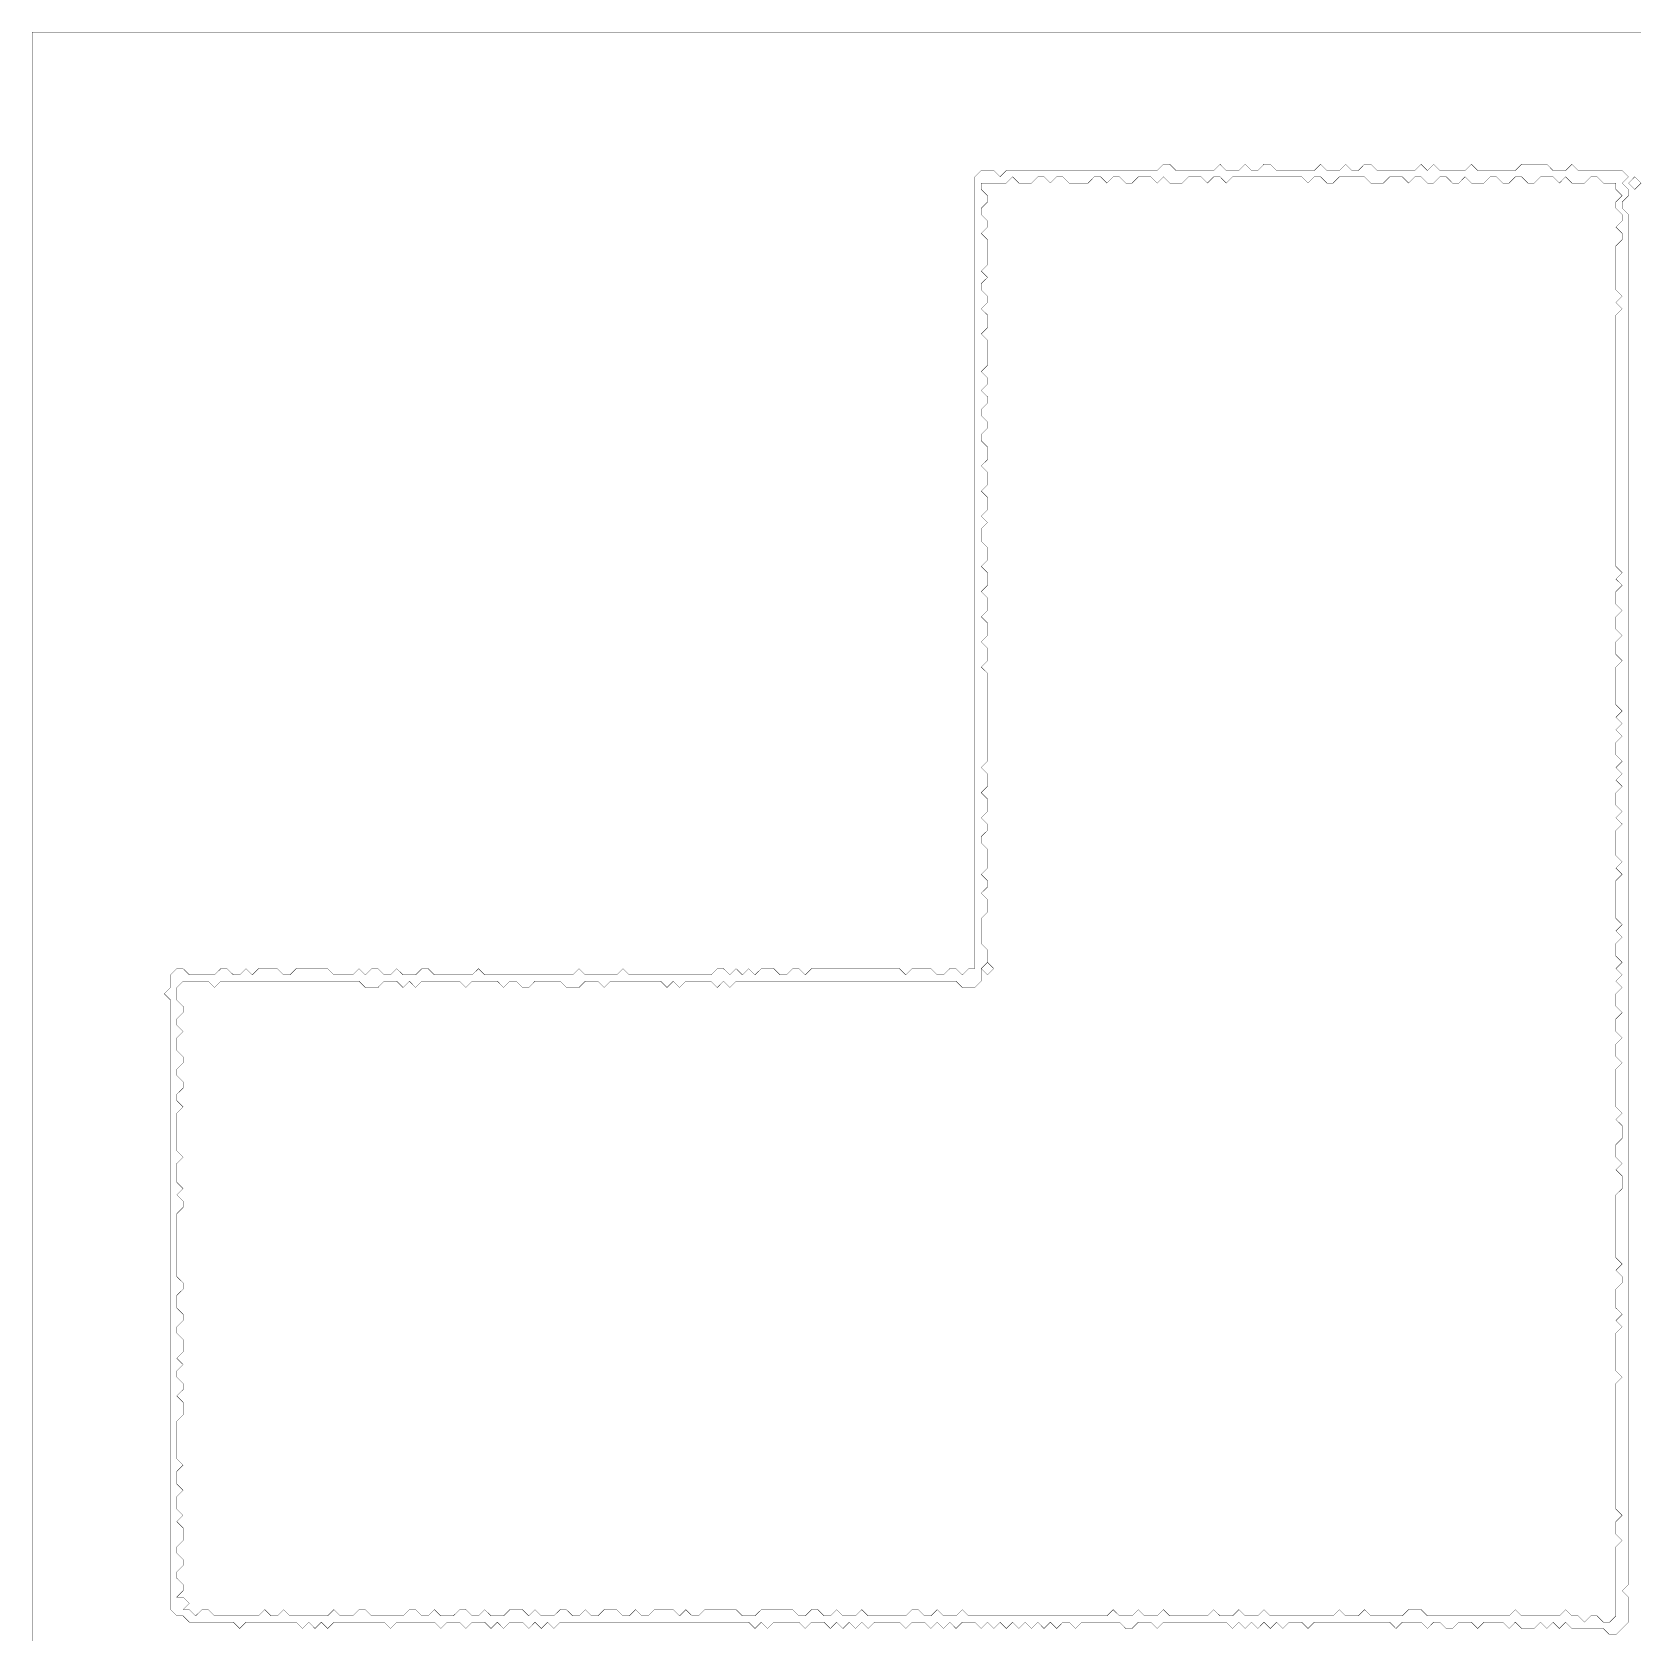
# Model space of a CAD drawing. Header units: metres. Extents: x 0 to 5091, y -5091 to 0.
# Drawn here: x 0 to 2545, y -2545 to 0 of the extents above; entities that cross this region are included whole.
import ezdxf

# ---------------------------------------------------------------- set-up
doc = ezdxf.new("R2010")
doc.units = ezdxf.units.M
doc.layers.add('conductor', color=1, linetype='Continuous')
doc.layers.add('substrate', color=5, linetype='Continuous')

msp = doc.modelspace()

# ---------------------------------------------------------------- linework, layer by layer
at = {"layer": 'conductor', "const_width": 0.5}
for points in [[(1554.2, -229.1), (1544.2, -239.1), (1534.3, -239.1), (1524.3, -239.1), (1514.4, -239.1), (1504.4, -239.1), (1504.4, -249.1), (1514.4, -259), (1514.4, -269), (1504.4, -279), (1504.4, -288.9), (1514.4, -298.9), (1514.4, -308.8), (1504.4, -318.8), (1514.4, -328.8), (1514.4, -338.7), (1514.4, -348.7), (1514.4, -358.7), (1514.4, -368.6), (1504.4, -378.6), (1514.4, -388.6), (1504.4, -398.5), (1504.4, -408.5), (1514.4, -418.4), (1514.4, -428.4), (1504.4, -438.4), (1514.4, -448.3), (1514.4, -458.3), (1514.4, -468.3), (1504.4, -478.2), (1514.4, -488.2), (1514.4, -498.1), (1514.4, -508.1), (1514.4, -518.1), (1514.4, -528), (1504.4, -538), (1514.4, -548), (1514.4, -557.9), (1504.4, -567.9), (1514.4, -577.8), (1514.4, -587.8), (1504.4, -597.8), (1504.4, -607.7), (1514.4, -617.7), (1514.4, -627.7), (1504.4, -637.6), (1504.4, -647.6), (1514.4, -657.6), (1514.4, -667.5), (1514.4, -677.5), (1504.4, -687.4), (1514.4, -697.4), (1514.4, -707.4), (1514.4, -717.3), (1504.4, -727.3), (1514.4, -737.3), (1514.4, -747.2), (1514.4, -757.2), (1504.4, -767.1), (1514.4, -777.1), (1504.4, -787.1), (1504.4, -797), (1504.4, -807), (1514.4, -817), (1514.4, -826.9), (1514.4, -836.9), (1504.4, -846.8), (1514.4, -856.8), (1514.4, -866.8), (1514.4, -876.7), (1504.4, -886.7), (1514.4, -896.7), (1514.4, -906.6), (1514.4, -916.6), (1504.4, -926.5), (1514.4, -936.5), (1514.4, -946.5), (1514.4, -956.4), (1504.4, -966.4), (1514.4, -976.4), (1514.4, -986.3), (1514.4, -996.3), (1504.4, -1006.3), (1514.4, -1016.2), (1514.4, -1026.2), (1514.4, -1036.1), (1514.4, -1046.1), (1514.4, -1056.1), (1514.4, -1066), (1514.4, -1076), (1514.4, -1086), (1514.4, -1095.9), (1514.4, -1105.9), (1514.4, -1115.8), (1514.4, -1125.8), (1514.4, -1135.8), (1514.4, -1145.7), (1514.4, -1155.7), (1504.4, -1165.7), (1514.4, -1175.6), (1514.4, -1185.6), (1514.4, -1195.5), (1504.4, -1205.5), (1514.4, -1215.5), (1514.4, -1225.4), (1514.4, -1235.4), (1504.4, -1245.4), (1514.4, -1255.3), (1514.4, -1265.3), (1504.4, -1275.2), (1504.4, -1285.2), (1514.4, -1295.2), (1514.4, -1305.1), (1514.4, -1315.1), (1514.4, -1325.1), (1504.4, -1335), (1514.4, -1345), (1514.4, -1355), (1504.4, -1364.9), (1514.4, -1374.9), (1514.4, -1384.8), (1514.4, -1394.8), (1504.4, -1404.8), (1504.4, -1414.7), (1504.4, -1424.7), (1504.4, -1434.7), (1504.4, -1444.6), (1514.4, -1454.6), (1514.4, -1464.5), (1514.4, -1474.5), (1504.4, -1484.5), (1504.4, -1494.4), (1504.4, -1504.4), (1494.4, -1514.4), (1484.5, -1514.4), (1474.5, -1514.4), (1464.5, -1504.4), (1454.6, -1504.4), (1444.6, -1504.4), (1434.7, -1504.4), (1424.7, -1504.4), (1414.7, -1504.4), (1404.8, -1504.4), (1394.8, -1504.4), (1384.8, -1504.4), (1374.9, -1504.4), (1364.9, -1504.4), (1355, -1504.4), (1345, -1504.4), (1335, -1504.4), (1325.1, -1504.4), (1315.1, -1504.4), (1305.1, -1504.4), (1295.2, -1504.4), (1285.2, -1504.4), (1275.2, -1504.4), (1265.3, -1504.4), (1255.3, -1504.4), (1245.4, -1504.4), (1235.4, -1504.4), (1225.4, -1504.4), (1215.5, -1504.4), (1205.5, -1504.4), (1195.5, -1504.4), (1185.6, -1504.4), (1175.6, -1504.4), (1165.7, -1504.4), (1155.7, -1504.4), (1145.7, -1504.4), (1135.8, -1504.4), (1125.8, -1504.4), (1115.8, -1504.4), (1105.9, -1514.4), (1095.9, -1504.4), (1086, -1514.4), (1076, -1504.4), (1066, -1504.4), (1056.1, -1504.4), (1046.1, -1504.4), (1036.1, -1504.4), (1026.2, -1514.4), (1016.2, -1504.4), (1006.3, -1514.4), (996.3, -1504.4), (986.3, -1504.4), (976.4, -1504.4), (966.4, -1504.4), (956.4, -1504.4), (946.5, -1504.4), (936.5, -1504.4), (926.5, -1504.4), (916.6, -1504.4), (906.6, -1514.4), (896.7, -1504.4), (886.7, -1504.4), (876.7, -1504.4), (866.8, -1514.4), (856.8, -1514.4), (846.8, -1514.4), (836.9, -1504.4), (826.9, -1504.4), (817, -1504.4), (807, -1504.4), (797, -1504.4), (787.1, -1514.4), (777.1, -1514.4), (767.1, -1504.4), (757.2, -1504.4), (747.2, -1514.4), (737.3, -1504.4), (727.3, -1504.4), (717.3, -1504.4), (707.4, -1504.4), (697.4, -1504.4), (687.4, -1514.4), (677.5, -1504.4), (667.5, -1504.4), (657.6, -1504.4), (647.6, -1504.4), (637.6, -1504.4), (627.7, -1504.4), (617.7, -1504.4), (607.7, -1514.4), (597.8, -1504.4), (587.8, -1514.4), (577.8, -1504.4), (567.9, -1504.4), (557.9, -1504.4), (548, -1514.4), (538, -1514.4), (528, -1514.4), (518.1, -1504.4), (508.1, -1504.4), (498.1, -1504.4), (488.2, -1504.4), (478.2, -1504.4), (468.3, -1504.4), (458.3, -1504.4), (448.3, -1504.4), (438.4, -1504.4), (428.4, -1504.4), (418.4, -1504.4), (408.5, -1504.4), (398.5, -1504.4), (388.6, -1504.4), (378.6, -1504.4), (368.6, -1504.4), (358.7, -1504.4), (348.7, -1504.4), (338.7, -1504.4), (328.8, -1504.4), (318.8, -1504.4), (308.8, -1504.4), (298.9, -1504.4), (288.9, -1514.4), (279, -1504.4), (269, -1504.4), (259, -1504.4), (249.1, -1504.4), (239.1, -1504.4), (229.1, -1514.4), (229.1, -1524.3), (229.1, -1534.3), (239.1, -1544.2), (239.1, -1554.2), (229.1, -1564.2), (229.1, -1574.1), (239.1, -1584.1), (229.1, -1594.1), (229.1, -1604), (229.1, -1614), (239.1, -1624), (239.1, -1633.9), (229.1, -1643.9), (229.1, -1653.8), (239.1, -1663.8), (239.1, -1673.8), (229.1, -1683.7), (229.1, -1693.7), (239.1, -1703.7), (229.1, -1713.6), (229.1, -1723.6), (229.1, -1733.5), (229.1, -1743.5), (229.1, -1753.5), (229.1, -1763.4), (229.1, -1773.4), (239.1, -1783.4), (229.1, -1793.3), (229.1, -1803.3), (229.1, -1813.2), (229.1, -1823.2), (239.1, -1833.2), (229.1, -1843.1), (239.1, -1853.1), (239.1, -1863.1), (229.1, -1873), (229.1, -1883), (229.1, -1892.9), (229.1, -1902.9), (229.1, -1912.9), (229.1, -1922.8), (229.1, -1932.8), (229.1, -1942.8), (229.1, -1952.7), (229.1, -1962.7), (229.1, -1972.7), (239.1, -1982.6), (239.1, -1992.6), (229.1, -2002.5), (229.1, -2012.5), (229.1, -2022.5), (239.1, -2032.4), (239.1, -2042.4), (229.1, -2052.4), (229.1, -2062.3), (239.1, -2072.3), (239.1, -2082.2), (239.1, -2092.2), (229.1, -2102.2), (239.1, -2112.1), (229.1, -2122.1), (229.1, -2132.1), (239.1, -2142), (239.1, -2152), (229.1, -2161.9), (239.1, -2171.9), (239.1, -2181.9), (239.1, -2191.8), (229.1, -2201.8), (229.1, -2211.8), (229.1, -2221.7), (229.1, -2231.7), (229.1, -2241.7), (229.1, -2251.6), (229.1, -2261.6), (239.1, -2271.5), (229.1, -2281.5), (229.1, -2291.5), (229.1, -2301.4), (239.1, -2311.4), (229.1, -2321.4), (229.1, -2331.3), (229.1, -2341.3), (239.1, -2351.2), (229.1, -2361.2), (239.1, -2371.2), (239.1, -2381.1), (239.1, -2391.1), (229.1, -2401.1), (229.1, -2411), (239.1, -2421), (239.1, -2430.9), (229.1, -2440.9), (229.1, -2450.9), (239.1, -2460.8), (239.1, -2470.8), (229.1, -2480.8), (239.1, -2480.8), (249.1, -2490.7), (239.1, -2500.7), (249.1, -2500.7), (259, -2510.6), (269, -2500.7), (279, -2500.7), (288.9, -2510.6), (298.9, -2510.6), (308.8, -2510.6), (318.8, -2510.6), (328.8, -2510.6), (338.7, -2510.6), (348.7, -2510.6), (358.7, -2510.6), (368.6, -2500.7), (378.6, -2510.6), (388.6, -2510.6), (398.5, -2500.7), (408.5, -2510.6), (418.4, -2510.6), (428.4, -2510.6), (438.4, -2510.6), (448.3, -2510.6), (458.3, -2510.6), (468.3, -2510.6), (478.2, -2500.7), (488.2, -2510.6), (498.1, -2510.6), (508.1, -2510.6), (518.1, -2500.7), (528, -2500.7), (538, -2510.6), (548, -2510.6), (557.9, -2510.6), (567.9, -2510.6), (577.8, -2510.6), (587.8, -2510.6), (597.8, -2500.7), (607.7, -2500.7), (617.7, -2510.6), (627.7, -2510.6), (637.6, -2500.7), (647.6, -2510.6), (657.6, -2510.6), (667.5, -2510.6), (677.5, -2500.7), (687.4, -2500.7), (697.4, -2510.6), (707.4, -2510.6), (717.3, -2500.7), (727.3, -2510.6), (737.3, -2510.6), (747.2, -2510.6), (757.2, -2500.7), (767.1, -2500.7), (777.1, -2500.7), (787.1, -2510.6), (797, -2500.7), (807, -2510.6), (817, -2510.6), (826.9, -2510.6), (836.9, -2500.7), (846.8, -2500.7), (856.8, -2510.6), (866.8, -2510.6), (876.7, -2500.7), (886.7, -2510.6), (896.7, -2510.6), (906.6, -2500.7), (916.6, -2500.7), (926.5, -2500.7), (936.5, -2510.6), (946.5, -2510.6), (956.4, -2500.7), (966.4, -2510.6), (976.4, -2510.6), (986.3, -2500.7), (996.3, -2500.7), (1006.3, -2500.7), (1016.2, -2500.7), (1026.2, -2510.6), (1036.1, -2500.7), (1046.1, -2510.6), (1056.1, -2510.6), (1066, -2500.7), (1076, -2500.7), (1086, -2500.7), (1095.9, -2500.7), (1105.9, -2500.7), (1115.8, -2500.7), (1125.8, -2510.6), (1135.8, -2510.6), (1145.7, -2510.6), (1155.7, -2500.7), (1165.7, -2500.7), (1175.6, -2500.7), (1185.6, -2500.7), (1195.5, -2500.7), (1205.5, -2500.7), (1215.5, -2510.6), (1225.4, -2510.6), (1235.4, -2500.7), (1245.4, -2500.7), (1255.3, -2510.6), (1265.3, -2510.6), (1275.2, -2500.7), (1285.2, -2510.6), (1295.2, -2510.6), (1305.1, -2510.6), (1315.1, -2500.7), (1325.1, -2510.6), (1335, -2510.6), (1345, -2510.6), (1355, -2510.6), (1364.9, -2510.6), (1374.9, -2510.6), (1384.8, -2510.6), (1394.8, -2500.7), (1404.8, -2500.7), (1414.7, -2510.6), (1424.7, -2510.6), (1434.7, -2500.7), (1444.6, -2510.6), (1454.6, -2510.6), (1464.5, -2510.6), (1474.5, -2500.7), (1484.5, -2510.6), (1494.4, -2510.6), (1504.4, -2510.6), (1514.4, -2510.6), (1524.3, -2510.6), (1534.3, -2510.6), (1544.2, -2510.6), (1554.2, -2510.6), (1564.2, -2510.6), (1574.1, -2510.6), (1584.1, -2510.6), (1594.1, -2510.6), (1604, -2510.6), (1614, -2510.6), (1624, -2510.6), (1633.9, -2510.6), (1643.9, -2510.6), (1653.8, -2510.6), (1663.8, -2510.6), (1673.8, -2510.6), (1683.7, -2510.6), (1693.7, -2510.6), (1703.7, -2510.6), (1713.6, -2500.7), (1723.6, -2510.6), (1733.5, -2510.6), (1743.5, -2510.6), (1753.5, -2500.7), (1763.4, -2510.6), (1773.4, -2510.6), (1783.4, -2510.6), (1793.3, -2500.7), (1803.3, -2510.6), (1813.2, -2510.6), (1823.2, -2510.6), (1833.2, -2510.6), (1843.1, -2510.6), (1853.1, -2510.6), (1863.1, -2510.6), (1873, -2500.7), (1883, -2510.6), (1892.9, -2510.6), (1902.9, -2510.6), (1912.9, -2500.7), (1922.8, -2510.6), (1932.8, -2510.6), (1942.8, -2510.6), (1952.7, -2500.7), (1962.7, -2510.6), (1972.7, -2510.6), (1982.6, -2510.6), (1992.6, -2510.6), (2002.5, -2510.6), (2012.5, -2510.6), (2022.5, -2510.6), (2032.4, -2510.6), (2042.4, -2510.6), (2052.4, -2510.6), (2062.3, -2510.6), (2072.3, -2500.7), (2082.2, -2510.6), (2092.2, -2510.6), (2102.2, -2510.6), (2112.1, -2500.7), (2122.1, -2510.6), (2132.1, -2510.6), (2142, -2510.6), (2152, -2510.6), (2161.9, -2510.6), (2171.9, -2510.6), (2181.9, -2500.7), (2191.8, -2500.7), (2201.8, -2500.7), (2211.8, -2510.6), (2221.7, -2510.6), (2231.7, -2510.6), (2241.7, -2510.6), (2251.6, -2510.6), (2261.6, -2510.6), (2271.5, -2510.6), (2281.5, -2510.6), (2291.5, -2510.6), (2301.4, -2510.6), (2311.4, -2510.6), (2321.4, -2510.6), (2331.3, -2510.6), (2341.3, -2510.6), (2351.2, -2500.7), (2361.2, -2510.6), (2371.2, -2510.6), (2381.1, -2510.6), (2391.1, -2510.6), (2401.1, -2510.6), (2411, -2510.6), (2421, -2510.6), (2430.9, -2500.7), (2440.9, -2510.6), (2450.9, -2510.6), (2460.8, -2520.6), (2470.8, -2510.6), (2480.8, -2510.6), (2490.7, -2520.6), (2500.7, -2520.6), (2510.6, -2510.6), (2510.6, -2500.7), (2510.6, -2490.7), (2510.6, -2480.8), (2510.6, -2470.8), (2510.6, -2460.8), (2510.6, -2450.9), (2510.6, -2440.9), (2510.6, -2430.9), (2510.6, -2421), (2510.6, -2411), (2510.6, -2401.1), (2520.6, -2391.1), (2510.6, -2381.1), (2510.6, -2371.2), (2510.6, -2361.2), (2520.6, -2351.2), (2510.6, -2341.3), (2510.6, -2331.3), (2510.6, -2321.4), (2510.6, -2311.4), (2510.6, -2301.4), (2510.6, -2291.5), (2510.6, -2281.5), (2510.6, -2271.5), (2510.6, -2261.6), (2510.6, -2251.6), (2510.6, -2241.7), (2510.6, -2231.7), (2510.6, -2221.7), (2510.6, -2211.8), (2510.6, -2201.8), (2510.6, -2191.8), (2510.6, -2181.9), (2510.6, -2171.9), (2510.6, -2161.9), (2510.6, -2152), (2510.6, -2142), (2520.6, -2132.1), (2510.6, -2122.1), (2510.6, -2112.1), (2510.6, -2102.2), (2510.6, -2092.2), (2510.6, -2082.2), (2510.6, -2072.3), (2510.6, -2062.3), (2520.6, -2052.4), (2510.6, -2042.4), (2520.6, -2032.4), (2510.6, -2022.5), (2510.6, -2012.5), (2510.6, -2002.5), (2510.6, -1992.6), (2520.6, -1982.6), (2520.6, -1972.7), (2510.6, -1962.7), (2520.6, -1952.7), (2510.6, -1942.8), (2510.6, -1932.8), (2510.6, -1922.8), (2510.6, -1912.9), (2510.6, -1902.9), (2510.6, -1892.9), (2510.6, -1883), (2510.6, -1873), (2510.6, -1863.1), (2510.6, -1853.1), (2510.6, -1843.1), (2520.6, -1833.2), (2520.6, -1823.2), (2520.6, -1813.2), (2510.6, -1803.3), (2520.6, -1793.3), (2510.6, -1783.4), (2510.6, -1773.4), (2510.6, -1763.4), (2520.6, -1753.5), (2520.6, -1743.5), (2520.6, -1733.5), (2510.6, -1723.6), (2520.6, -1713.6), (2510.6, -1703.7), (2510.6, -1693.7), (2510.6, -1683.7), (2510.6, -1673.8), (2510.6, -1663.8), (2510.6, -1653.8), (2510.6, -1643.9), (2520.6, -1633.9), (2510.6, -1624), (2510.6, -1614), (2510.6, -1604), (2520.6, -1594.1), (2510.6, -1584.1), (2510.6, -1574.1), (2510.6, -1564.2), (2520.6, -1554.2), (2510.6, -1544.2), (2510.6, -1534.3), (2510.6, -1524.3), (2520.6, -1514.4), (2510.6, -1504.4), (2520.6, -1494.4), (2510.6, -1484.5), (2520.6, -1474.5), (2510.6, -1464.5), (2510.6, -1454.6), (2510.6, -1444.6), (2520.6, -1434.7), (2510.6, -1424.7), (2520.6, -1414.7), (2510.6, -1404.8), (2510.6, -1394.8), (2510.6, -1384.8), (2510.6, -1374.9), (2510.6, -1364.9), (2510.6, -1355), (2510.6, -1345), (2520.6, -1335), (2510.6, -1325.1), (2520.6, -1315.1), (2510.6, -1305.1), (2510.6, -1295.2), (2510.6, -1285.2), (2510.6, -1275.2), (2510.6, -1265.3), (2520.6, -1255.3), (2510.6, -1245.4), (2520.6, -1235.4), (2510.6, -1225.4), (2510.6, -1215.5), (2510.6, -1205.5), (2520.6, -1195.5), (2510.6, -1185.6), (2520.6, -1175.6), (2510.6, -1165.7), (2520.6, -1155.7), (2510.6, -1145.7), (2510.6, -1135.8), (2510.6, -1125.8), (2520.6, -1115.8), (2510.6, -1105.9), (2520.6, -1095.9), (2510.6, -1086), (2520.6, -1076), (2510.6, -1066), (2510.6, -1056.1), (2510.6, -1046.1), (2510.6, -1036.1), (2510.6, -1026.2), (2510.6, -1016.2), (2510.6, -1006.3), (2520.6, -996.3), (2510.6, -986.3), (2510.6, -976.4), (2510.6, -966.4), (2520.6, -956.4), (2510.6, -946.5), (2510.6, -936.5), (2510.6, -926.5), (2520.6, -916.6), (2510.6, -906.6), (2510.6, -896.7), (2510.6, -886.7), (2520.6, -876.7), (2510.6, -866.8), (2520.6, -856.8), (2510.6, -846.8), (2510.6, -836.9), (2510.6, -826.9), (2510.6, -817), (2510.6, -807), (2510.6, -797), (2510.6, -787.1), (2510.6, -777.1), (2510.6, -767.1), (2510.6, -757.2), (2510.6, -747.2), (2510.6, -737.3), (2510.6, -727.3), (2510.6, -717.3), (2510.6, -707.4), (2510.6, -697.4), (2510.6, -687.4), (2510.6, -677.5), (2510.6, -667.5), (2510.6, -657.6), (2510.6, -647.6), (2510.6, -637.6), (2510.6, -627.7), (2510.6, -617.7), (2510.6, -607.7), (2510.6, -597.8), (2510.6, -587.8), (2510.6, -577.8), (2510.6, -567.9), (2510.6, -557.9), (2510.6, -548), (2510.6, -538), (2510.6, -528), (2510.6, -518.1), (2510.6, -508.1), (2510.6, -498.1), (2510.6, -488.2), (2510.6, -478.2), (2510.6, -468.3), (2510.6, -458.3), (2510.6, -448.3), (2520.6, -438.4), (2510.6, -428.4), (2520.6, -418.4), (2510.6, -408.5), (2510.6, -398.5), (2510.6, -388.6), (2510.6, -378.6), (2510.6, -368.6), (2510.6, -358.7), (2510.6, -348.7), (2510.6, -338.7), (2520.6, -328.8), (2520.6, -318.8), (2510.6, -308.8), (2520.6, -298.9), (2520.6, -288.9), (2510.6, -279), (2510.6, -269), (2520.6, -259), (2510.6, -249.1), (2510.6, -239.1), (2500.7, -239.1), (2490.7, -239.1), (2480.8, -229.1), (2470.8, -229.1), (2460.8, -239.1), (2450.9, -239.1), (2440.9, -239.1), (2430.9, -229.1), (2421, -239.1), (2411, -229.1), (2401.1, -229.1), (2391.1, -229.1), (2381.1, -239.1), (2371.2, -239.1), (2361.2, -229.1), (2351.2, -229.1), (2341.3, -239.1), (2331.3, -239.1), (2321.4, -229.1), (2311.4, -229.1), (2301.4, -239.1), (2291.5, -239.1), (2281.5, -239.1), (2271.5, -229.1), (2261.6, -239.1), (2251.6, -239.1), (2241.7, -229.1), (2231.7, -229.1), (2221.7, -239.1), (2211.8, -239.1), (2201.8, -229.1), (2191.8, -229.1), (2181.9, -239.1), (2171.9, -229.1), (2161.9, -229.1), (2152, -229.1), (2142, -239.1), (2132.1, -239.1), (2122.1, -239.1), (2112.1, -229.1), (2102.2, -229.1), (2092.2, -229.1), (2082.2, -229.1), (2072.3, -229.1), (2062.3, -239.1), (2052.4, -239.1), (2042.4, -229.1), (2032.4, -229.1), (2022.5, -239.1), (2012.5, -229.1), (2002.5, -229.1), (1992.6, -229.1), (1982.6, -229.1), (1972.7, -229.1), (1962.7, -229.1), (1952.7, -229.1), (1942.8, -229.1), (1932.8, -229.1), (1922.8, -229.1), (1912.9, -229.1), (1902.9, -229.1), (1892.9, -239.1), (1883, -229.1), (1873, -229.1), (1863.1, -239.1), (1853.1, -229.1), (1843.1, -229.1), (1833.2, -229.1), (1823.2, -239.1), (1813.2, -239.1), (1803.3, -239.1), (1793.3, -229.1), (1783.4, -239.1), (1773.4, -229.1), (1763.4, -229.1), (1753.5, -229.1), (1743.5, -239.1), (1733.5, -239.1), (1723.6, -229.1), (1713.6, -229.1), (1703.7, -239.1), (1693.7, -229.1), (1683.7, -229.1), (1673.8, -239.1), (1663.8, -239.1), (1653.8, -239.1), (1643.9, -239.1), (1633.9, -229.1), (1624, -229.1), (1614, -239.1), (1604, -229.1), (1594.1, -229.1), (1584.1, -239.1), (1574.1, -239.1), (1564.2, -239.1)], [(1504.4, -1484.5), (1514.4, -1474.5), (1524.3, -1484.5), (1514.4, -1494.4)]]:
    msp.add_lwpolyline(points, close=True, dxfattribs=at)
at = {"layer": 'substrate', "const_width": 0.5}
msp.add_lwpolyline([(2550.5, 0), (2540.5, 0), (2530.6, 0), (2520.6, 0), (2510.6, 0), (2500.7, 0), (2490.7, 0), (2480.8, 0), (2470.8, 0), (2460.8, 0), (2450.9, 0), (2440.9, 0), (2430.9, 0), (2421, 0), (2411, 0), (2401.1, 0), (2391.1, 0), (2381.1, 0), (2371.2, 0), (2361.2, 0), (2351.2, 0), (2341.3, 0), (2331.3, 0), (2321.4, 0), (2311.4, 0), (2301.4, 0), (2291.5, 0), (2281.5, 0), (2271.5, 0), (2261.6, 0), (2251.6, 0), (2241.7, 0), (2231.7, 0), (2221.7, 0), (2211.8, 0), (2201.8, 0), (2191.8, 0), (2181.9, 0), (2171.9, 0), (2161.9, 0), (2152, 0), (2142, 0), (2132.1, 0), (2122.1, 0), (2112.1, 0), (2102.2, 0), (2092.2, 0), (2082.2, 0), (2072.3, 0), (2062.3, 0), (2052.4, 0), (2042.4, 0), (2032.4, 0), (2022.5, 0), (2012.5, 0), (2002.5, 0), (1992.6, 0), (1982.6, 0), (1972.7, 0), (1962.7, 0), (1952.7, 0), (1942.8, 0), (1932.8, 0), (1922.8, 0), (1912.9, 0), (1902.9, 0), (1892.9, 0), (1883, 0), (1873, 0), (1863.1, 0), (1853.1, 0), (1843.1, 0), (1833.2, 0), (1823.2, 0), (1813.2, 0), (1803.3, 0), (1793.3, 0), (1783.4, 0), (1773.4, 0), (1763.4, 0), (1753.5, 0), (1743.5, 0), (1733.5, 0), (1723.6, 0), (1713.6, 0), (1703.7, 0), (1693.7, 0), (1683.7, 0), (1673.8, 0), (1663.8, 0), (1653.8, 0), (1643.9, 0), (1633.9, 0), (1624, 0), (1614, 0), (1604, 0), (1594.1, 0), (1584.1, 0), (1574.1, 0), (1564.2, 0), (1554.2, 0), (1544.2, 0), (1534.3, 0), (1524.3, 0), (1514.4, 0), (1504.4, 0), (1494.4, 0), (1484.5, 0), (1474.5, 0), (1464.5, 0), (1454.6, 0), (1444.6, 0), (1434.7, 0), (1424.7, 0), (1414.7, 0), (1404.8, 0), (1394.8, 0), (1384.8, 0), (1374.9, 0), (1364.9, 0), (1355, 0), (1345, 0), (1335, 0), (1325.1, 0), (1315.1, 0), (1305.1, 0), (1295.2, 0), (1285.2, 0), (1275.2, 0), (1265.3, 0), (1255.3, 0), (1245.4, 0), (1235.4, 0), (1225.4, 0), (1215.5, 0), (1205.5, 0), (1195.5, 0), (1185.6, 0), (1175.6, 0), (1165.7, 0), (1155.7, 0), (1145.7, 0), (1135.8, 0), (1125.8, 0), (1115.8, 0), (1105.9, 0), (1095.9, 0), (1086, 0), (1076, 0), (1066, 0), (1056.1, 0), (1046.1, 0), (1036.1, 0), (1026.2, 0), (1016.2, 0), (1006.3, 0), (996.3, 0), (986.3, 0), (976.4, 0), (966.4, 0), (956.4, 0), (946.5, 0), (936.5, 0), (926.5, 0), (916.6, 0), (906.6, 0), (896.7, 0), (886.7, 0), (876.7, 0), (866.8, 0), (856.8, 0), (846.8, 0), (836.9, 0), (826.9, 0), (817, 0), (807, 0), (797, 0), (787.1, 0), (777.1, 0), (767.1, 0), (757.2, 0), (747.2, 0), (737.3, 0), (727.3, 0), (717.3, 0), (707.4, 0), (697.4, 0), (687.4, 0), (677.5, 0), (667.5, 0), (657.6, 0), (647.6, 0), (637.6, 0), (627.7, 0), (617.7, 0), (607.7, 0), (597.8, 0), (587.8, 0), (577.8, 0), (567.9, 0), (557.9, 0), (548, 0), (538, 0), (528, 0), (518.1, 0), (508.1, 0), (498.1, 0), (488.2, 0), (478.2, 0), (468.3, 0), (458.3, 0), (448.3, 0), (438.4, 0), (428.4, 0), (418.4, 0), (408.5, 0), (398.5, 0), (388.6, 0), (378.6, 0), (368.6, 0), (358.7, 0), (348.7, 0), (338.7, 0), (328.8, 0), (318.8, 0), (308.8, 0), (298.9, 0), (288.9, 0), (279, 0), (269, 0), (259, 0), (249.1, 0), (239.1, 0), (229.1, 0), (219.2, 0), (209.2, 0), (199.3, 0), (189.3, 0), (179.3, 0), (169.4, 0), (159.4, 0), (149.4, 0), (139.5, 0), (129.5, 0), (119.6, 0), (109.6, 0), (99.6, 0), (89.7, 0), (79.7, 0), (69.7, 0), (59.8, 0), (49.8, 0), (39.9, 0), (29.9, 0), (19.9, 0), (10, 0), (0, 0), (0, -10), (0, -19.9), (0, -29.9), (0, -39.9), (0, -49.8), (0, -59.8), (0, -69.7), (0, -79.7), (0, -89.7), (0, -99.6), (0, -109.6), (0, -119.6), (0, -129.5), (0, -139.5), (0, -149.4), (0, -159.4), (0, -169.4), (0, -179.3), (0, -189.3), (0, -199.3), (0, -209.2), (0, -219.2), (0, -229.1), (0, -239.1), (0, -249.1), (0, -259), (0, -269), (0, -279), (0, -288.9), (0, -298.9), (0, -308.8), (0, -318.8), (0, -328.8), (0, -338.7), (0, -348.7), (0, -358.7), (0, -368.6), (0, -378.6), (0, -388.6), (0, -398.5), (0, -408.5), (0, -418.4), (0, -428.4), (0, -438.4), (0, -448.3), (0, -458.3), (0, -468.3), (0, -478.2), (0, -488.2), (0, -498.1), (0, -508.1), (0, -518.1), (0, -528), (0, -538), (0, -548), (0, -557.9), (0, -567.9), (0, -577.8), (0, -587.8), (0, -597.8), (0, -607.7), (0, -617.7), (0, -627.7), (0, -637.6), (0, -647.6), (0, -657.6), (0, -667.5), (0, -677.5), (0, -687.4), (0, -697.4), (0, -707.4), (0, -717.3), (0, -727.3), (0, -737.3), (0, -747.2), (0, -757.2), (0, -767.1), (0, -777.1), (0, -787.1), (0, -797), (0, -807), (0, -817), (0, -826.9), (0, -836.9), (0, -846.8), (0, -856.8), (0, -866.8), (0, -876.7), (0, -886.7), (0, -896.7), (0, -906.6), (0, -916.6), (0, -926.5), (0, -936.5), (0, -946.5), (0, -956.4), (0, -966.4), (0, -976.4), (0, -986.3), (0, -996.3), (0, -1006.3), (0, -1016.2), (0, -1026.2), (0, -1036.1), (0, -1046.1), (0, -1056.1), (0, -1066), (0, -1076), (0, -1086), (0, -1095.9), (0, -1105.9), (0, -1115.8), (0, -1125.8), (0, -1135.8), (0, -1145.7), (0, -1155.7), (0, -1165.7), (0, -1175.6), (0, -1185.6), (0, -1195.5), (0, -1205.5), (0, -1215.5), (0, -1225.4), (0, -1235.4), (0, -1245.4), (0, -1255.3), (0, -1265.3), (0, -1275.2), (0, -1285.2), (0, -1295.2), (0, -1305.1), (0, -1315.1), (0, -1325.1), (0, -1335), (0, -1345), (0, -1355), (0, -1364.9), (0, -1374.9), (0, -1384.8), (0, -1394.8), (0, -1404.8), (0, -1414.7), (0, -1424.7), (0, -1434.7), (0, -1444.6), (0, -1454.6), (0, -1464.5), (0, -1474.5), (0, -1484.5), (0, -1494.4), (0, -1504.4), (0, -1514.4), (0, -1524.3), (0, -1534.3), (0, -1544.2), (0, -1554.2), (0, -1564.2), (0, -1574.1), (0, -1584.1), (0, -1594.1), (0, -1604), (0, -1614), (0, -1624), (0, -1633.9), (0, -1643.9), (0, -1653.8), (0, -1663.8), (0, -1673.8), (0, -1683.7), (0, -1693.7), (0, -1703.7), (0, -1713.6), (0, -1723.6), (0, -1733.5), (0, -1743.5), (0, -1753.5), (0, -1763.4), (0, -1773.4), (0, -1783.4), (0, -1793.3), (0, -1803.3), (0, -1813.2), (0, -1823.2), (0, -1833.2), (0, -1843.1), (0, -1853.1), (0, -1863.1), (0, -1873), (0, -1883), (0, -1892.9), (0, -1902.9), (0, -1912.9), (0, -1922.8), (0, -1932.8), (0, -1942.8), (0, -1952.7), (0, -1962.7), (0, -1972.7), (0, -1982.6), (0, -1992.6), (0, -2002.5), (0, -2012.5), (0, -2022.5), (0, -2032.4), (0, -2042.4), (0, -2052.4), (0, -2062.3), (0, -2072.3), (0, -2082.2), (0, -2092.2), (0, -2102.2), (0, -2112.1), (0, -2122.1), (0, -2132.1), (0, -2142), (0, -2152), (0, -2161.9), (0, -2171.9), (0, -2181.9), (0, -2191.8), (0, -2201.8), (0, -2211.8), (0, -2221.7), (0, -2231.7), (0, -2241.7), (0, -2251.6), (0, -2261.6), (0, -2271.5), (0, -2281.5), (0, -2291.5), (0, -2301.4), (0, -2311.4), (0, -2321.4), (0, -2331.3), (0, -2341.3), (0, -2351.2), (0, -2361.2), (0, -2371.2), (0, -2381.1), (0, -2391.1), (0, -2401.1), (0, -2411), (0, -2421), (0, -2430.9), (0, -2440.9), (0, -2450.9), (0, -2460.8), (0, -2470.8), (0, -2480.8), (0, -2490.7), (0, -2500.7), (0, -2510.6), (0, -2520.6), (0, -2530.6), (0, -2540.5), (0, -2550.5)], dxfattribs=at)
for points in [[(1783.4, -219.2), (1793.3, -209.2), (1803.3, -209.2), (1813.2, -219.2), (1823.2, -219.2), (1833.2, -219.2), (1843.1, -219.2), (1853.1, -219.2), (1863.1, -219.2), (1873, -219.2), (1883, -209.2), (1892.9, -219.2), (1902.9, -219.2), (1912.9, -219.2), (1922.8, -209.2), (1932.8, -219.2), (1942.8, -219.2), (1952.7, -209.2), (1962.7, -209.2), (1972.7, -219.2), (1982.6, -219.2), (1992.6, -219.2), (2002.5, -219.2), (2012.5, -219.2), (2022.5, -219.2), (2032.4, -219.2), (2042.4, -209.2), (2052.4, -219.2), (2062.3, -219.2), (2072.3, -219.2), (2082.2, -209.2), (2092.2, -219.2), (2102.2, -219.2), (2112.1, -209.2), (2122.1, -209.2), (2132.1, -219.2), (2142, -219.2), (2152, -219.2), (2161.9, -219.2), (2171.9, -219.2), (2181.9, -219.2), (2191.8, -219.2), (2201.8, -209.2), (2211.8, -219.2), (2221.7, -209.2), (2231.7, -219.2), (2241.7, -219.2), (2251.6, -219.2), (2261.6, -219.2), (2271.5, -219.2), (2281.5, -209.2), (2291.5, -219.2), (2301.4, -219.2), (2311.4, -219.2), (2321.4, -219.2), (2331.3, -219.2), (2341.3, -219.2), (2351.2, -219.2), (2361.2, -209.2), (2371.2, -209.2), (2381.1, -209.2), (2391.1, -209.2), (2401.1, -209.2), (2411, -219.2), (2421, -219.2), (2430.9, -219.2), (2440.9, -209.2), (2450.9, -219.2), (2460.8, -219.2), (2470.8, -219.2), (2480.8, -219.2), (2490.7, -219.2), (2500.7, -219.2), (2510.6, -219.2), (2520.6, -219.2), (2530.6, -229.1), (2520.6, -239.1), (2530.6, -249.1), (2530.6, -259), (2520.6, -269), (2520.6, -279), (2530.6, -288.9), (2530.6, -298.9), (2530.6, -308.8), (2530.6, -318.8), (2530.6, -328.8), (2530.6, -338.7), (2530.6, -348.7), (2530.6, -358.7), (2530.6, -368.6), (2530.6, -378.6), (2530.6, -388.6), (2530.6, -398.5), (2530.6, -408.5), (2530.6, -418.4), (2530.6, -428.4), (2530.6, -438.4), (2530.6, -448.3), (2530.6, -458.3), (2530.6, -468.3), (2530.6, -478.2), (2530.6, -488.2), (2530.6, -498.1), (2530.6, -508.1), (2530.6, -518.1), (2530.6, -528), (2530.6, -538), (2530.6, -548), (2530.6, -557.9), (2530.6, -567.9), (2530.6, -577.8), (2530.6, -587.8), (2530.6, -597.8), (2530.6, -607.7), (2530.6, -617.7), (2530.6, -627.7), (2530.6, -637.6), (2530.6, -647.6), (2530.6, -657.6), (2530.6, -667.5), (2530.6, -677.5), (2530.6, -687.4), (2530.6, -697.4), (2530.6, -707.4), (2530.6, -717.3), (2530.6, -727.3), (2530.6, -737.3), (2530.6, -747.2), (2530.6, -757.2), (2530.6, -767.1), (2530.6, -777.1), (2530.6, -787.1), (2530.6, -797), (2530.6, -807), (2530.6, -817), (2530.6, -826.9), (2530.6, -836.9), (2530.6, -846.8), (2530.6, -856.8), (2530.6, -866.8), (2530.6, -876.7), (2530.6, -886.7), (2530.6, -896.7), (2530.6, -906.6), (2530.6, -916.6), (2530.6, -926.5), (2530.6, -936.5), (2530.6, -946.5), (2530.6, -956.4), (2530.6, -966.4), (2530.6, -976.4), (2530.6, -986.3), (2530.6, -996.3), (2530.6, -1006.3), (2530.6, -1016.2), (2530.6, -1026.2), (2530.6, -1036.1), (2530.6, -1046.1), (2530.6, -1056.1), (2530.6, -1066), (2530.6, -1076), (2530.6, -1086), (2530.6, -1095.9), (2530.6, -1105.9), (2530.6, -1115.8), (2530.6, -1125.8), (2530.6, -1135.8), (2530.6, -1145.7), (2530.6, -1155.7), (2530.6, -1165.7), (2530.6, -1175.6), (2530.6, -1185.6), (2530.6, -1195.5), (2530.6, -1205.5), (2530.6, -1215.5), (2530.6, -1225.4), (2530.6, -1235.4), (2530.6, -1245.4), (2530.6, -1255.3), (2530.6, -1265.3), (2530.6, -1275.2), (2530.6, -1285.2), (2530.6, -1295.2), (2530.6, -1305.1), (2530.6, -1315.1), (2530.6, -1325.1), (2530.6, -1335), (2530.6, -1345), (2530.6, -1355), (2530.6, -1364.9), (2530.6, -1374.9), (2530.6, -1384.8), (2530.6, -1394.8), (2530.6, -1404.8), (2530.6, -1414.7), (2530.6, -1424.7), (2530.6, -1434.7), (2530.6, -1444.6), (2530.6, -1454.6), (2530.6, -1464.5), (2530.6, -1474.5), (2530.6, -1484.5), (2530.6, -1494.4), (2530.6, -1504.4), (2530.6, -1514.4), (2530.6, -1524.3), (2530.6, -1534.3), (2530.6, -1544.2), (2530.6, -1554.2), (2530.6, -1564.2), (2530.6, -1574.1), (2530.6, -1584.1), (2530.6, -1594.1), (2530.6, -1604), (2530.6, -1614), (2530.6, -1624), (2530.6, -1633.9), (2530.6, -1643.9), (2530.6, -1653.8), (2530.6, -1663.8), (2530.6, -1673.8), (2530.6, -1683.7), (2530.6, -1693.7), (2530.6, -1703.7), (2530.6, -1713.6), (2530.6, -1723.6), (2530.6, -1733.5), (2530.6, -1743.5), (2530.6, -1753.5), (2530.6, -1763.4), (2530.6, -1773.4), (2530.6, -1783.4), (2530.6, -1793.3), (2530.6, -1803.3), (2530.6, -1813.2), (2530.6, -1823.2), (2530.6, -1833.2), (2530.6, -1843.1), (2530.6, -1853.1), (2530.6, -1863.1), (2530.6, -1873), (2530.6, -1883), (2530.6, -1892.9), (2530.6, -1902.9), (2530.6, -1912.9), (2530.6, -1922.8), (2530.6, -1932.8), (2530.6, -1942.8), (2530.6, -1952.7), (2530.6, -1962.7), (2530.6, -1972.7), (2530.6, -1982.6), (2530.6, -1992.6), (2530.6, -2002.5), (2530.6, -2012.5), (2530.6, -2022.5), (2530.6, -2032.4), (2530.6, -2042.4), (2530.6, -2052.4), (2530.6, -2062.3), (2530.6, -2072.3), (2530.6, -2082.2), (2530.6, -2092.2), (2530.6, -2102.2), (2530.6, -2112.1), (2530.6, -2122.1), (2530.6, -2132.1), (2530.6, -2142), (2530.6, -2152), (2530.6, -2161.9), (2530.6, -2171.9), (2530.6, -2181.9), (2530.6, -2191.8), (2530.6, -2201.8), (2530.6, -2211.8), (2530.6, -2221.7), (2530.6, -2231.7), (2530.6, -2241.7), (2530.6, -2251.6), (2530.6, -2261.6), (2530.6, -2271.5), (2530.6, -2281.5), (2530.6, -2291.5), (2530.6, -2301.4), (2530.6, -2311.4), (2530.6, -2321.4), (2530.6, -2331.3), (2530.6, -2341.3), (2530.6, -2351.2), (2530.6, -2361.2), (2530.6, -2371.2), (2530.6, -2381.1), (2530.6, -2391.1), (2530.6, -2401.1), (2530.6, -2411), (2530.6, -2421), (2530.6, -2430.9), (2530.6, -2440.9), (2530.6, -2450.9), (2530.6, -2460.8), (2520.6, -2470.8), (2530.6, -2480.8), (2530.6, -2490.7), (2530.6, -2500.7), (2530.6, -2510.6), (2530.6, -2520.6), (2520.6, -2530.6), (2510.6, -2540.5), (2500.7, -2540.5), (2490.7, -2530.6), (2480.8, -2530.6), (2470.8, -2530.6), (2460.8, -2530.6), (2450.9, -2530.6), (2440.9, -2530.6), (2430.9, -2520.6), (2421, -2530.6), (2411, -2520.6), (2401.1, -2530.6), (2391.1, -2520.6), (2381.1, -2530.6), (2371.2, -2530.6), (2361.2, -2530.6), (2351.2, -2520.6), (2341.3, -2530.6), (2331.3, -2520.6), (2321.4, -2520.6), (2311.4, -2520.6), (2301.4, -2520.6), (2291.5, -2530.6), (2281.5, -2520.6), (2271.5, -2520.6), (2261.6, -2520.6), (2251.6, -2530.6), (2241.7, -2530.6), (2231.7, -2520.6), (2221.7, -2520.6), (2211.8, -2530.6), (2201.8, -2520.6), (2191.8, -2520.6), (2181.9, -2520.6), (2171.9, -2520.6), (2161.9, -2530.6), (2152, -2520.6), (2142, -2520.6), (2132.1, -2520.6), (2122.1, -2520.6), (2112.1, -2520.6), (2102.2, -2520.6), (2092.2, -2520.6), (2082.2, -2520.6), (2072.3, -2520.6), (2062.3, -2520.6), (2052.4, -2520.6), (2042.4, -2520.6), (2032.4, -2520.6), (2022.5, -2530.6), (2012.5, -2520.6), (2002.5, -2520.6), (1992.6, -2520.6), (1982.6, -2530.6), (1972.7, -2520.6), (1962.7, -2530.6), (1952.7, -2520.6), (1942.8, -2530.6), (1932.8, -2520.6), (1922.8, -2530.6), (1912.9, -2520.6), (1902.9, -2530.6), (1892.9, -2520.6), (1883, -2520.6), (1873, -2520.6), (1863.1, -2520.6), (1853.1, -2520.6), (1843.1, -2520.6), (1833.2, -2520.6), (1823.2, -2520.6), (1813.2, -2520.6), (1803.3, -2520.6), (1793.3, -2520.6), (1783.4, -2530.6), (1773.4, -2520.6), (1763.4, -2520.6), (1753.5, -2520.6), (1743.5, -2530.6), (1733.5, -2530.6), (1723.6, -2520.6), (1713.6, -2520.6), (1703.7, -2520.6), (1693.7, -2520.6), (1683.7, -2520.6), (1673.8, -2520.6), (1663.8, -2520.6), (1653.8, -2530.6), (1643.9, -2520.6), (1633.9, -2520.6), (1624, -2530.6), (1614, -2520.6), (1604, -2530.6), (1594.1, -2520.6), (1584.1, -2530.6), (1574.1, -2520.6), (1564.2, -2530.6), (1554.2, -2520.6), (1544.2, -2530.6), (1534.3, -2520.6), (1524.3, -2530.6), (1514.4, -2520.6), (1504.4, -2530.6), (1494.4, -2520.6), (1484.5, -2520.6), (1474.5, -2520.6), (1464.5, -2530.6), (1454.6, -2520.6), (1444.6, -2530.6), (1434.7, -2520.6), (1424.7, -2530.6), (1414.7, -2520.6), (1404.8, -2520.6), (1394.8, -2520.6), (1384.8, -2530.6), (1374.9, -2520.6), (1364.9, -2520.6), (1355, -2520.6), (1345, -2520.6), (1335, -2520.6), (1325.1, -2530.6), (1315.1, -2520.6), (1305.1, -2530.6), (1295.2, -2520.6), (1285.2, -2530.6), (1275.2, -2520.6), (1265.3, -2530.6), (1255.3, -2520.6), (1245.4, -2520.6), (1235.4, -2520.6), (1225.4, -2530.6), (1215.5, -2520.6), (1205.5, -2520.6), (1195.5, -2520.6), (1185.6, -2520.6), (1175.6, -2520.6), (1165.7, -2530.6), (1155.7, -2520.6), (1145.7, -2530.6), (1135.8, -2520.6), (1125.8, -2520.6), (1115.8, -2520.6), (1105.9, -2520.6), (1095.9, -2520.6), (1086, -2520.6), (1076, -2520.6), (1066, -2520.6), (1056.1, -2520.6), (1046.1, -2520.6), (1036.1, -2520.6), (1026.2, -2520.6), (1016.2, -2520.6), (1006.3, -2520.6), (996.3, -2520.6), (986.3, -2520.6), (976.4, -2520.6), (966.4, -2520.6), (956.4, -2520.6), (946.5, -2520.6), (936.5, -2520.6), (926.5, -2520.6), (916.6, -2520.6), (906.6, -2520.6), (896.7, -2520.6), (886.7, -2520.6), (876.7, -2520.6), (866.8, -2520.6), (856.8, -2520.6), (846.8, -2520.6), (836.9, -2520.6), (826.9, -2530.6), (817, -2520.6), (807, -2530.6), (797, -2520.6), (787.1, -2530.6), (777.1, -2520.6), (767.1, -2520.6), (757.2, -2520.6), (747.2, -2530.6), (737.3, -2520.6), (727.3, -2530.6), (717.3, -2520.6), (707.4, -2520.6), (697.4, -2520.6), (687.4, -2530.6), (677.5, -2520.6), (667.5, -2520.6), (657.6, -2520.6), (647.6, -2530.6), (637.6, -2520.6), (627.7, -2520.6), (617.7, -2520.6), (607.7, -2520.6), (597.8, -2520.6), (587.8, -2520.6), (577.8, -2520.6), (567.9, -2530.6), (557.9, -2520.6), (548, -2520.6), (538, -2520.6), (528, -2520.6), (518.1, -2520.6), (508.1, -2520.6), (498.1, -2520.6), (488.2, -2520.6), (478.2, -2520.6), (468.3, -2530.6), (458.3, -2520.6), (448.3, -2530.6), (438.4, -2520.6), (428.4, -2530.6), (418.4, -2520.6), (408.5, -2520.6), (398.5, -2520.6), (388.6, -2520.6), (378.6, -2520.6), (368.6, -2520.6), (358.7, -2520.6), (348.7, -2520.6), (338.7, -2520.6), (328.8, -2530.6), (318.8, -2520.6), (308.8, -2520.6), (298.9, -2520.6), (288.9, -2520.6), (279, -2520.6), (269, -2520.6), (259, -2520.6), (249.1, -2520.6), (239.1, -2510.6), (229.1, -2510.6), (219.2, -2500.7), (219.2, -2490.7), (219.2, -2480.8), (219.2, -2470.8), (219.2, -2460.8), (219.2, -2450.9), (219.2, -2440.9), (219.2, -2430.9), (219.2, -2421), (219.2, -2411), (219.2, -2401.1), (219.2, -2391.1), (219.2, -2381.1), (219.2, -2371.2), (219.2, -2361.2), (219.2, -2351.2), (219.2, -2341.3), (219.2, -2331.3), (219.2, -2321.4), (219.2, -2311.4), (219.2, -2301.4), (219.2, -2291.5), (219.2, -2281.5), (219.2, -2271.5), (219.2, -2261.6), (219.2, -2251.6), (219.2, -2241.7), (219.2, -2231.7), (219.2, -2221.7), (219.2, -2211.8), (219.2, -2201.8), (219.2, -2191.8), (219.2, -2181.9), (219.2, -2171.9), (219.2, -2161.9), (219.2, -2152), (219.2, -2142), (219.2, -2132.1), (219.2, -2122.1), (219.2, -2112.1), (219.2, -2102.2), (219.2, -2092.2), (219.2, -2082.2), (219.2, -2072.3), (219.2, -2062.3), (219.2, -2052.4), (219.2, -2042.4), (219.2, -2032.4), (219.2, -2022.5), (219.2, -2012.5), (219.2, -2002.5), (219.2, -1992.6), (219.2, -1982.6), (219.2, -1972.7), (219.2, -1962.7), (219.2, -1952.7), (219.2, -1942.8), (219.2, -1932.8), (219.2, -1922.8), (219.2, -1912.9), (219.2, -1902.9), (219.2, -1892.9), (219.2, -1883), (219.2, -1873), (219.2, -1863.1), (219.2, -1853.1), (219.2, -1843.1), (219.2, -1833.2), (219.2, -1823.2), (219.2, -1813.2), (219.2, -1803.3), (219.2, -1793.3), (219.2, -1783.4), (219.2, -1773.4), (219.2, -1763.4), (219.2, -1753.5), (219.2, -1743.5), (219.2, -1733.5), (219.2, -1723.6), (219.2, -1713.6), (219.2, -1703.7), (219.2, -1693.7), (219.2, -1683.7), (219.2, -1673.8), (219.2, -1663.8), (219.2, -1653.8), (219.2, -1643.9), (219.2, -1633.9), (219.2, -1624), (219.2, -1614), (219.2, -1604), (219.2, -1594.1), (219.2, -1584.1), (219.2, -1574.1), (219.2, -1564.2), (219.2, -1554.2), (219.2, -1544.2), (219.2, -1534.3), (209.2, -1524.3), (219.2, -1514.4), (219.2, -1504.4), (219.2, -1494.4), (229.1, -1484.5), (239.1, -1484.5), (249.1, -1494.4), (259, -1494.4), (269, -1494.4), (279, -1494.4), (288.9, -1494.4), (298.9, -1484.5), (308.8, -1484.5), (318.8, -1494.4), (328.8, -1494.4), (338.7, -1484.5), (348.7, -1494.4), (358.7, -1484.5), (368.6, -1484.5), (378.6, -1484.5), (388.6, -1484.5), (398.5, -1494.4), (408.5, -1494.4), (418.4, -1484.5), (428.4, -1484.5), (438.4, -1484.5), (448.3, -1484.5), (458.3, -1484.5), (468.3, -1484.5), (478.2, -1494.4), (488.2, -1494.4), (498.1, -1494.4), (508.1, -1494.4), (518.1, -1484.5), (528, -1494.4), (538, -1484.5), (548, -1484.5), (557.9, -1494.4), (567.9, -1494.4), (577.8, -1484.5), (587.8, -1494.4), (597.8, -1494.4), (607.7, -1494.4), (617.7, -1484.5), (627.7, -1484.5), (637.6, -1494.4), (647.6, -1494.4), (657.6, -1494.4), (667.5, -1494.4), (677.5, -1494.4), (687.4, -1494.4), (697.4, -1494.4), (707.4, -1484.5), (717.3, -1494.4), (727.3, -1494.4), (737.3, -1494.4), (747.2, -1494.4), (757.2, -1494.4), (767.1, -1494.4), (777.1, -1494.4), (787.1, -1494.4), (797, -1494.4), (807, -1494.4), (817, -1494.4), (826.9, -1494.4), (836.9, -1494.4), (846.8, -1494.4), (856.8, -1494.4), (866.8, -1484.5), (876.7, -1494.4), (886.7, -1494.4), (896.7, -1494.4), (906.6, -1494.4), (916.6, -1494.4), (926.5, -1494.4), (936.5, -1484.5), (946.5, -1494.4), (956.4, -1494.4), (966.4, -1494.4), (976.4, -1494.4), (986.3, -1494.4), (996.3, -1494.4), (1006.3, -1494.4), (1016.2, -1494.4), (1026.2, -1494.4), (1036.1, -1494.4), (1046.1, -1494.4), (1056.1, -1494.4), (1066, -1494.4), (1076, -1494.4), (1086, -1484.5), (1095.9, -1484.5), (1105.9, -1494.4), (1115.8, -1484.5), (1125.8, -1494.4), (1135.8, -1484.5), (1145.7, -1494.4), (1155.7, -1484.5), (1165.7, -1484.5), (1175.6, -1484.5), (1185.6, -1494.4), (1195.5, -1494.4), (1205.5, -1484.5), (1215.5, -1484.5), (1225.4, -1494.4), (1235.4, -1484.5), (1245.4, -1484.5), (1255.3, -1484.5), (1265.3, -1484.5), (1275.2, -1484.5), (1285.2, -1484.5), (1295.2, -1484.5), (1305.1, -1484.5), (1315.1, -1484.5), (1325.1, -1484.5), (1335, -1484.5), (1345, -1484.5), (1355, -1484.5), (1364.9, -1484.5), (1374.9, -1484.5), (1384.8, -1494.4), (1394.8, -1484.5), (1404.8, -1484.5), (1414.7, -1484.5), (1424.7, -1484.5), (1434.7, -1494.4), (1444.6, -1494.4), (1454.6, -1484.5), (1464.5, -1484.5), (1474.5, -1494.4), (1484.5, -1484.5), (1494.4, -1484.5), (1494.4, -1474.5), (1494.4, -1464.5), (1494.4, -1454.6), (1494.4, -1444.6), (1494.4, -1434.7), (1494.4, -1424.7), (1494.4, -1414.7), (1494.4, -1404.8), (1494.4, -1394.8), (1494.4, -1384.8), (1494.4, -1374.9), (1494.4, -1364.9), (1494.4, -1355), (1494.4, -1345), (1494.4, -1335), (1494.4, -1325.1), (1494.4, -1315.1), (1494.4, -1305.1), (1494.4, -1295.2), (1494.4, -1285.2), (1494.4, -1275.2), (1494.4, -1265.3), (1494.4, -1255.3), (1494.4, -1245.4), (1494.4, -1235.4), (1494.4, -1225.4), (1494.4, -1215.5), (1494.4, -1205.5), (1494.4, -1195.5), (1494.4, -1185.6), (1494.4, -1175.6), (1494.4, -1165.7), (1494.4, -1155.7), (1494.4, -1145.7), (1494.4, -1135.8), (1494.4, -1125.8), (1494.4, -1115.8), (1494.4, -1105.9), (1494.4, -1095.9), (1494.4, -1086), (1494.4, -1076), (1494.4, -1066), (1494.4, -1056.1), (1494.4, -1046.1), (1494.4, -1036.1), (1494.4, -1026.2), (1494.4, -1016.2), (1494.4, -1006.3), (1494.4, -996.3), (1494.4, -986.3), (1494.4, -976.4), (1494.4, -966.4), (1494.4, -956.4), (1494.4, -946.5), (1494.4, -936.5), (1494.4, -926.5), (1494.4, -916.6), (1494.4, -906.6), (1494.4, -896.7), (1494.4, -886.7), (1494.4, -876.7), (1494.4, -866.8), (1494.4, -856.8), (1494.4, -846.8), (1494.4, -836.9), (1494.4, -826.9), (1494.4, -817), (1494.4, -807), (1494.4, -797), (1494.4, -787.1), (1494.4, -777.1), (1494.4, -767.1), (1494.4, -757.2), (1494.4, -747.2), (1494.4, -737.3), (1494.4, -727.3), (1494.4, -717.3), (1494.4, -707.4), (1494.4, -697.4), (1494.4, -687.4), (1494.4, -677.5), (1494.4, -667.5), (1494.4, -657.6), (1494.4, -647.6), (1494.4, -637.6), (1494.4, -627.7), (1494.4, -617.7), (1494.4, -607.7), (1494.4, -597.8), (1494.4, -587.8), (1494.4, -577.8), (1494.4, -567.9), (1494.4, -557.9), (1494.4, -548), (1494.4, -538), (1494.4, -528), (1494.4, -518.1), (1494.4, -508.1), (1494.4, -498.1), (1494.4, -488.2), (1494.4, -478.2), (1494.4, -468.3), (1494.4, -458.3), (1494.4, -448.3), (1494.4, -438.4), (1494.4, -428.4), (1494.4, -418.4), (1494.4, -408.5), (1494.4, -398.5), (1494.4, -388.6), (1494.4, -378.6), (1494.4, -368.6), (1494.4, -358.7), (1494.4, -348.7), (1494.4, -338.7), (1494.4, -328.8), (1494.4, -318.8), (1494.4, -308.8), (1494.4, -298.9), (1494.4, -288.9), (1494.4, -279), (1494.4, -269), (1494.4, -259), (1494.4, -249.1), (1494.4, -239.1), (1494.4, -229.1), (1504.4, -219.2), (1514.4, -219.2), (1524.3, -219.2), (1534.3, -229.1), (1544.2, -219.2), (1554.2, -219.2), (1564.2, -219.2), (1574.1, -219.2), (1584.1, -219.2), (1594.1, -219.2), (1604, -219.2), (1614, -219.2), (1624, -219.2), (1633.9, -219.2), (1643.9, -219.2), (1653.8, -219.2), (1663.8, -219.2), (1673.8, -219.2), (1683.7, -219.2), (1693.7, -219.2), (1703.7, -219.2), (1713.6, -219.2), (1723.6, -219.2), (1733.5, -219.2), (1743.5, -219.2), (1753.5, -219.2), (1763.4, -219.2), (1773.4, -219.2)], [(2530.6, -239.1), (2540.5, -229.1), (2550.5, -239.1), (2540.5, -249.1)]]:
    msp.add_lwpolyline(points, close=True, dxfattribs=at)

doc.saveas('drawing.dxf')
